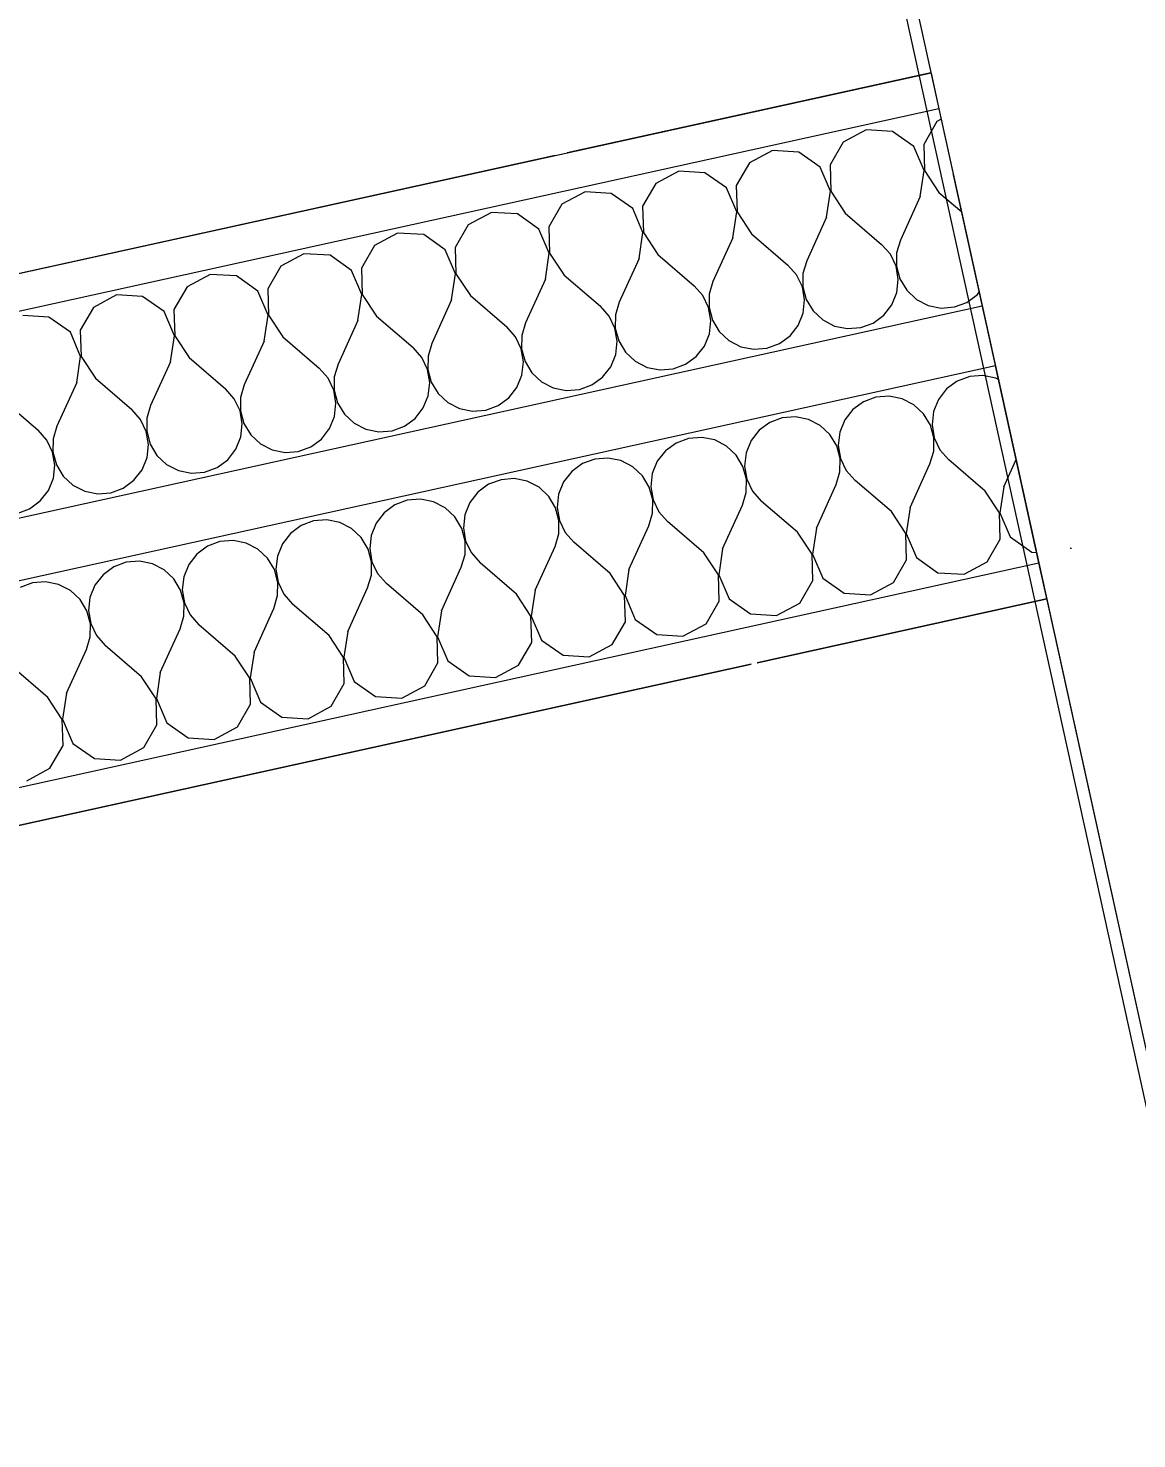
# Model space of a CAD drawing. Header units: millimetres. Extents: x 755110 to 820807, y -116979 to -66610.
# Drawn here: x 779930.1 to 780292, y -108217.1 to -107756.5 of the extents above; entities that cross this region are included whole.
import ezdxf

# ---------------------------------------------------------------- set-up
doc = ezdxf.new("R2010")
doc.units = ezdxf.units.MM
doc.header["$MEASUREMENT"] = 0
doc.linetypes.add('Double Dashed', pattern=[1093.611073, 529.166651, -211.666656, 141.111112, -211.666656])
doc.layers.add('New_Dimensioning - General', color=7, linetype='Continuous')
doc.layers.add('New_Structural - Bearing', color=7, linetype='Continuous')
for name, color, linetype, lineweight in [('New_Dimensioning - General_Pen_No__1', 7, 'Continuous', 13), ('New_INT zoned_Pen_No__19', 255, 'Continuous', 0), ('New_Structural - Bearing_Pen_No__1', 7, 'Continuous', 13)]:
    doc.layers.add(name, color=color, linetype=linetype, lineweight=lineweight)
doc.layers.add('New_Structural - Grid_Pen_No__61', color=7, linetype='Continuous', lineweight=20, true_color=0x6a6a6a)
doc.styles.add('GENERATED_STYLE_1', font='')
doc.styles.get('GENERATED_STYLE_1').set_extended_font_data('Arial')
doc.dimstyles.new('GENERATED_STYLE__1', dxfattribs={"dimtxt": 200, "dimasz": 95, "dimexe": 0.18, "dimexo": 0.0625, "dimgap": 0, "dimtad": 1, "dimdec": 0, "dimzin": 0, "dimdsep": 46, "dimtxsty": 'GENERATED_STYLE_1', "dimblk": 'ARROWHEAD_2', "dimblk1": 'ARROWHEAD_2', "dimblk2": 'ARROWHEAD_2', "dimcen": 0.09, "dimse1": 1, "dimse2": 1, "dimclrd": 7, "dimclre": 7, "dimclrt": 7, "dimadec": 0, "dimazin": 0, "dimtfac": 1, "dimtdec": 4, "dimtmove": 0, "dimatfit": 3, "dimfxl": 0, "dimtolj": 1, "dimtzin": 0, "dimarcsym": 0})

# ---------------------------------------------------------------- blocks, each defined once
blk = doc.blocks.new('*X124')
at = {"layer": 'New_Structural - Bearing_Pen_No__1', "color": 7, "linetype": 'Continuous', "lineweight": 13}
for p, q in [((780237.45, -107870.24), (780233.4, -107871.74)), ((780241.76, -107869.9), (780237.45, -107870.24)), ((780246, -107870.75), (780241.76, -107869.9)), ((780246.88, -107871.2), (780246, -107870.75)), ((780229.91, -107874.29), (780227.26, -107877.7)), ((780233.4, -107871.74), (780229.91, -107874.29)), ((780202.8, -107878.48), (780199.31, -107881.03)), ((780206.85, -107876.97), (780202.8, -107878.48)), ((780211.16, -107876.64), (780206.85, -107876.97)), ((780215.4, -107877.49), (780211.16, -107876.64)), ((780219.24, -107879.47), (780215.4, -107877.49)), ((780222.4, -107882.42), (780219.24, -107879.47)), ((780227.26, -107877.7), (780225.63, -107881.71)), ((780176.25, -107883.71), (780172.2, -107885.22)), ((780180.56, -107883.38), (780176.25, -107883.71)), ((780184.8, -107884.23), (780180.56, -107883.38)), ((780188.64, -107886.2), (780184.8, -107884.23)), ((780196.66, -107884.44), (780195.03, -107888.45)), ((780199.31, -107881.03), (780196.66, -107884.44)), ((780224.63, -107886.12), (780222.4, -107882.42)), ((780225.63, -107881.71), (780225.16, -107886)), ((780168.71, -107887.77), (780166.06, -107891.18)), ((780172.2, -107885.22), (780168.71, -107887.77)), ((780191.8, -107889.16), (780188.64, -107886.2)), ((780194.03, -107892.86), (780191.8, -107889.16)), ((780195.03, -107888.45), (780194.56, -107892.74)), ((780225.76, -107890.29), (780224.63, -107886.12)), ((780225.16, -107886), (780225.89, -107890.27)), ((780141.6, -107891.96), (780138.11, -107894.51)), ((780145.65, -107890.45), (780141.6, -107891.96)), ((780149.96, -107890.11), (780145.65, -107890.45)), ((780154.2, -107890.97), (780149.96, -107890.11)), ((780158.04, -107892.94), (780154.2, -107890.97)), ((780161.2, -107895.9), (780158.04, -107892.94)), ((780166.06, -107891.18), (780164.43, -107895.18)), ((780195.16, -107897.03), (780194.03, -107892.86)), ((780194.56, -107892.74), (780195.29, -107897)), ((780225.71, -107894.61), (780225.76, -107890.29)), ((780225.89, -107890.27), (780227.75, -107894.17)), ((780115.05, -107897.19), (780111, -107898.69)), ((780119.36, -107896.85), (780115.05, -107897.19)), ((780123.6, -107897.71), (780119.36, -107896.85)), ((780127.44, -107899.68), (780123.6, -107897.71)), ((780135.46, -107897.92), (780133.83, -107901.92)), ((780138.11, -107894.51), (780135.46, -107897.92)), ((780163.43, -107899.6), (780161.2, -107895.9)), ((780164.43, -107895.18), (780163.96, -107899.48)), ((780195.11, -107901.35), (780195.16, -107897.03)), ((780195.29, -107897), (780197.15, -107900.91)), ((780224.49, -107898.76), (780225.71, -107894.61)), ((780227.75, -107894.17), (780230.61, -107897.41)), ((780242.48, -107907.63), (780230.61, -107897.41)), ((780248.6, -107906.28), (780252.64, -107897.39)), ((780107.51, -107901.25), (780104.86, -107904.66)), ((780111, -107898.69), (780107.51, -107901.25)), ((780130.6, -107902.64), (780127.44, -107899.68)), ((780132.83, -107906.34), (780130.6, -107902.64)), ((780133.83, -107901.92), (780133.36, -107906.22)), ((780164.56, -107903.77), (780163.43, -107899.6)), ((780163.96, -107899.48), (780164.69, -107903.74)), ((780193.89, -107905.5), (780195.11, -107901.35)), ((780197.15, -107900.91), (780200.01, -107904.15)), ((780218, -107913.02), (780224.49, -107898.76)), ((780080.4, -107905.43), (780076.91, -107907.99)), ((780084.45, -107903.93), (780080.4, -107905.43)), ((780088.76, -107903.59), (780084.45, -107903.93)), ((780093, -107904.44), (780088.76, -107903.59)), ((780096.84, -107906.42), (780093, -107904.44)), ((780100, -107909.37), (780096.84, -107906.42)), ((780104.86, -107904.66), (780103.23, -107908.66)), ((780133.96, -107910.51), (780132.83, -107906.34)), ((780133.36, -107906.22), (780134.09, -107910.48)), ((780164.51, -107908.09), (780164.56, -107903.77)), ((780164.69, -107903.74), (780166.55, -107907.64)), ((780166.55, -107907.64), (780169.4, -107910.89)), ((780187.4, -107919.76), (780193.89, -107905.5)), ((780211.88, -107914.37), (780200.01, -107904.15)), ((780247.2, -107914.77), (780242.48, -107907.63)), ((780248.6, -107906.28), (780247.32, -107914.75)), ((780049.8, -107912.17), (780046.31, -107914.73)), ((780053.85, -107910.67), (780049.8, -107912.17)), ((780058.16, -107910.33), (780053.85, -107910.67)), ((780062.4, -107911.18), (780058.16, -107910.33)), ((780066.24, -107913.16), (780062.4, -107911.18)), ((780074.26, -107911.4), (780072.63, -107915.4)), ((780076.91, -107907.99), (780074.26, -107911.4)), ((780102.23, -107913.08), (780100, -107909.37)), ((780103.23, -107908.66), (780102.76, -107912.96)), ((780133.91, -107914.83), (780133.96, -107910.51)), ((780134.09, -107910.48), (780135.95, -107914.38)), ((780156.8, -107926.5), (780163.28, -107912.24)), ((780163.28, -107912.24), (780164.51, -107908.09)), ((780181.28, -107921.11), (780169.4, -107910.89)), ((780027.56, -107917.07), (780023.25, -107917.41)), ((780031.8, -107917.92), (780027.56, -107917.07)), ((780046.31, -107914.73), (780043.66, -107918.14)), ((780069.4, -107916.11), (780066.24, -107913.16)), ((780071.63, -107919.82), (780069.4, -107916.11)), ((780072.63, -107915.4), (780072.16, -107919.7)), ((780103.36, -107917.25), (780102.23, -107913.08)), ((780102.76, -107912.96), (780103.49, -107917.22)), ((780132.68, -107918.98), (780133.91, -107914.83)), ((780135.95, -107914.38), (780138.8, -107917.63)), ((780216.6, -107921.51), (780211.88, -107914.37)), ((780218, -107913.02), (780216.72, -107921.49)), ((780247.45, -107923.33), (780247.2, -107914.77)), ((780247.32, -107914.75), (780250.68, -107922.62)), ((780015.71, -107921.47), (780013.06, -107924.87)), ((780019.2, -107918.91), (780015.71, -107921.47)), ((780023.25, -107917.41), (780019.2, -107918.91)), ((780035.64, -107919.9), (780031.8, -107917.92)), ((780038.8, -107922.85), (780035.64, -107919.9)), ((780043.66, -107918.14), (780042.03, -107922.14)), ((780072.76, -107923.99), (780071.63, -107919.82)), ((780072.16, -107919.7), (780072.89, -107923.96)), ((780102.08, -107925.72), (780103.31, -107921.57)), ((780103.31, -107921.57), (780103.36, -107917.25)), ((780103.49, -107917.22), (780105.35, -107921.12)), ((780105.35, -107921.12), (780108.2, -107924.37)), ((780126.2, -107933.24), (780132.68, -107918.98)), ((780150.68, -107927.85), (780138.8, -107917.63)), ((780186, -107928.25), (780181.28, -107921.11)), ((780187.4, -107919.76), (780186.12, -107928.23)), ((780216.85, -107930.07), (780216.6, -107921.51)), ((780216.72, -107921.49), (780220.08, -107929.36)), ((779988.6, -107925.65), (779985.11, -107928.2)), ((779992.65, -107924.15), (779988.6, -107925.65)), ((779996.96, -107923.81), (779992.65, -107924.15)), ((780001.2, -107924.66), (779996.96, -107923.81)), ((780005.04, -107926.64), (780001.2, -107924.66)), ((780013.06, -107924.87), (780011.43, -107928.88)), ((780041.03, -107926.56), (780038.8, -107922.85)), ((780042.03, -107922.14), (780041.56, -107926.44)), ((780072.71, -107928.31), (780072.76, -107923.99)), ((780072.89, -107923.96), (780074.75, -107927.86)), ((780095.6, -107939.98), (780102.08, -107925.72)), ((780120.08, -107934.59), (780108.2, -107924.37)), ((780243.17, -107930.75), (780247.45, -107923.33)), ((780250.68, -107922.62), (780257.69, -107927.55)), ((779962.05, -107930.89), (779958, -107932.39)), ((779966.36, -107930.55), (779962.05, -107930.89)), ((779970.6, -107931.4), (779966.36, -107930.55)), ((779985.11, -107928.2), (779982.46, -107931.61)), ((780008.2, -107929.59), (780005.04, -107926.64)), ((780010.43, -107933.29), (780008.2, -107929.59)), ((780011.43, -107928.88), (780010.96, -107933.18)), ((780042.16, -107930.73), (780041.03, -107926.56)), ((780041.56, -107926.44), (780042.29, -107930.7)), ((780042.11, -107935.05), (780042.16, -107930.73)), ((780042.29, -107930.7), (780044.15, -107934.6)), ((780071.48, -107932.45), (780072.71, -107928.31)), ((780074.75, -107927.86), (780077.6, -107931.11)), ((780155.4, -107934.99), (780150.68, -107927.85)), ((780156.8, -107926.5), (780155.52, -107934.96)), ((780186.25, -107936.81), (780186, -107928.25)), ((780186.12, -107928.23), (780189.48, -107936.1)), ((780212.57, -107937.49), (780216.85, -107930.07)), ((780220.08, -107929.36), (780227.09, -107934.29)), ((780235.63, -107934.8), (780243.17, -107930.75)), ((780257.69, -107927.55), (780259.31, -107927.65)), ((779954.51, -107934.94), (779951.86, -107938.35)), ((779958, -107932.39), (779954.51, -107934.94)), ((779974.44, -107933.38), (779970.6, -107931.4)), ((779977.6, -107936.33), (779974.44, -107933.38)), ((779982.46, -107931.61), (779980.83, -107935.62)), ((780011.56, -107937.47), (780010.43, -107933.29)), ((780010.96, -107933.18), (780011.69, -107937.44)), ((780040.88, -107939.19), (780042.11, -107935.05)), ((780044.15, -107934.6), (780047, -107937.85)), ((780065, -107946.72), (780071.48, -107932.45)), ((780089.48, -107941.32), (780077.6, -107931.11)), ((780124.8, -107941.73), (780120.08, -107934.59)), ((780126.2, -107933.24), (780124.92, -107941.7)), ((780155.65, -107943.55), (780155.4, -107934.99)), ((780155.52, -107934.96), (780158.88, -107942.84)), ((780227.09, -107934.29), (780235.63, -107934.8)), ((779931.45, -107937.63), (779927.4, -107939.13)), ((779935.76, -107937.29), (779931.45, -107937.63)), ((779940, -107938.14), (779935.76, -107937.29)), ((779943.84, -107940.12), (779940, -107938.14)), ((779947, -107943.07), (779943.84, -107940.12)), ((779951.86, -107938.35), (779950.23, -107942.36)), ((779979.83, -107940.03), (779977.6, -107936.33)), ((779980.96, -107944.21), (779979.83, -107940.03)), ((779980.83, -107935.62), (779980.36, -107939.92)), ((779980.36, -107939.92), (779981.09, -107944.18)), ((780011.51, -107941.79), (780011.56, -107937.47)), ((780011.69, -107937.44), (780013.55, -107941.34)), ((780034.4, -107953.45), (780040.88, -107939.19)), ((780058.88, -107948.06), (780047, -107937.85)), ((780095.6, -107939.98), (780094.32, -107948.44)), ((780181.97, -107944.23), (780186.25, -107936.81)), ((780189.48, -107936.1), (780196.48, -107941.03)), ((780205.03, -107941.54), (780212.57, -107937.49)), ((779949.23, -107946.77), (779947, -107943.07)), ((779950.23, -107942.36), (779949.76, -107946.66)), ((779980.91, -107948.53), (779980.96, -107944.21)), ((779981.09, -107944.18), (779982.95, -107948.08)), ((780010.28, -107945.93), (780011.51, -107941.79)), ((780013.55, -107941.34), (780016.4, -107944.58)), ((780028.28, -107954.8), (780016.4, -107944.58)), ((780094.2, -107948.47), (780089.48, -107941.32)), ((780125.05, -107950.29), (780124.8, -107941.73)), ((780124.92, -107941.7), (780128.28, -107949.58)), ((780151.37, -107950.97), (780155.65, -107943.55)), ((780158.88, -107942.84), (780165.88, -107947.77)), ((780174.43, -107948.28), (780181.97, -107944.23)), ((780196.48, -107941.03), (780205.03, -107941.54)), ((779950.36, -107950.94), (779949.23, -107946.77)), ((779949.76, -107946.66), (779950.49, -107950.92)), ((779979.68, -107952.67), (779980.91, -107948.53)), ((779982.95, -107948.08), (779985.8, -107951.32)), ((780003.8, -107960.19), (780010.28, -107945.93)), ((780063.6, -107955.21), (780058.88, -107948.06)), ((780065, -107946.72), (780063.72, -107955.18)), ((780094.45, -107957.03), (780094.2, -107948.47)), ((780094.32, -107948.44), (780097.68, -107956.32)), ((780165.88, -107947.77), (780174.43, -107948.28)), ((779950.31, -107955.27), (779950.36, -107950.94)), ((779950.49, -107950.92), (779952.35, -107954.82)), ((779973.2, -107966.93), (779979.68, -107952.67)), ((779997.68, -107961.54), (779985.8, -107951.32)), ((780034.4, -107953.45), (780033.12, -107961.92)), ((780120.77, -107957.7), (780125.05, -107950.29)), ((780128.28, -107949.58), (780135.28, -107954.51)), ((780143.83, -107955.02), (780151.37, -107950.97)), ((779949.08, -107959.41), (779950.31, -107955.27)), ((779952.35, -107954.82), (779955.2, -107958.06)), ((779967.08, -107968.28), (779955.2, -107958.06)), ((780033, -107961.95), (780028.28, -107954.8)), ((780063.85, -107963.77), (780063.6, -107955.21)), ((780063.72, -107955.18), (780067.08, -107963.06)), ((780090.17, -107964.44), (780094.45, -107957.03)), ((780097.68, -107956.32), (780104.68, -107961.25)), ((780113.23, -107961.76), (780120.77, -107957.7)), ((780135.28, -107954.51), (780143.83, -107955.02)), ((779942.6, -107973.67), (779949.08, -107959.41)), ((780002.4, -107968.69), (779997.68, -107961.54)), ((780003.8, -107960.19), (780002.52, -107968.66)), ((780033.25, -107970.51), (780033, -107961.95)), ((780033.12, -107961.92), (780036.48, -107969.8)), ((780067.08, -107963.06), (780074.08, -107967.99)), ((780104.68, -107961.25), (780113.23, -107961.76)), ((779936.48, -107975.02), (779924.6, -107964.8)), ((779973.2, -107966.93), (779971.92, -107975.4)), ((780059.57, -107971.18), (780063.85, -107963.77)), ((780082.63, -107968.5), (780090.17, -107964.44)), ((779971.8, -107975.43), (779967.08, -107968.28)), ((780002.65, -107977.25), (780002.4, -107968.69)), ((780002.52, -107968.66), (780005.88, -107976.53)), ((780028.97, -107977.92), (780033.25, -107970.51)), ((780036.48, -107969.8), (780043.48, -107974.73)), ((780052.03, -107975.24), (780059.57, -107971.18)), ((780074.08, -107967.99), (780082.63, -107968.5)), ((779941.2, -107982.17), (779936.48, -107975.02)), ((779942.6, -107973.67), (779941.32, -107982.14)), ((779972.05, -107983.99), (779971.8, -107975.43)), ((779971.92, -107975.4), (779975.28, -107983.27)), ((780005.88, -107976.53), (780012.88, -107981.46)), ((780043.48, -107974.73), (780052.03, -107975.24)), ((779998.37, -107984.66), (780002.65, -107977.25)), ((780012.88, -107981.46), (780021.43, -107981.98)), ((780021.43, -107981.98), (780028.97, -107977.92)), ((779941.45, -107990.72), (779941.2, -107982.17)), ((779941.32, -107982.14), (779944.68, -107990.01)), ((779967.77, -107991.4), (779972.05, -107983.99)), ((779975.28, -107983.27), (779982.28, -107988.2)), ((779990.83, -107988.72), (779998.37, -107984.66)), ((779937.17, -107998.14), (779941.45, -107990.72)), ((779944.68, -107990.01), (779951.68, -107994.94)), ((779982.28, -107988.2), (779990.83, -107988.72)), ((779951.68, -107994.94), (779960.23, -107995.46)), ((779960.23, -107995.46), (779967.77, -107991.4)), ((779929.63, -108002.2), (779937.17, -107998.14))]:
    blk.add_line(p, q, dxfattribs=at)
blk = doc.blocks.new('*X127')
at = {"layer": 'New_Structural - Bearing_Pen_No__1', "color": 7, "linetype": 'Continuous', "lineweight": 13}
for p, q in [((780226.74, -107787.03), (780222.46, -107794.45)), ((780228.17, -107786.26), (780226.74, -107787.03)), ((780203.68, -107789.72), (780196.14, -107793.77)), ((780212.23, -107790.23), (780203.68, -107789.72)), ((780219.23, -107795.16), (780212.23, -107790.23)), ((780173.08, -107796.45), (780165.54, -107800.51)), ((780181.63, -107796.97), (780173.08, -107796.45)), ((780188.63, -107801.9), (780181.63, -107796.97)), ((780196.14, -107793.77), (780191.86, -107801.19)), ((780222.59, -107803.03), (780219.23, -107795.16)), ((780222.46, -107794.45), (780222.71, -107803.01)), ((780165.54, -107800.51), (780161.26, -107807.93)), ((780191.99, -107809.77), (780188.63, -107801.9)), ((780191.86, -107801.19), (780192.11, -107809.75)), ((780142.48, -107803.19), (780134.94, -107807.25)), ((780151.03, -107803.71), (780142.48, -107803.19)), ((780158.03, -107808.64), (780151.03, -107803.71)), ((780221.31, -107811.5), (780222.59, -107803.03)), ((780222.71, -107803.01), (780227.43, -107810.15)), ((780111.88, -107809.93), (780104.34, -107813.99)), ((780120.43, -107810.45), (780111.88, -107809.93)), ((780127.43, -107815.38), (780120.43, -107810.45)), ((780134.94, -107807.25), (780130.66, -107814.66)), ((780161.39, -107816.51), (780158.03, -107808.64)), ((780161.26, -107807.93), (780161.51, -107816.48)), ((780190.71, -107818.24), (780191.99, -107809.77)), ((780192.11, -107809.75), (780196.83, -107816.89)), ((780227.43, -107810.15), (780234.84, -107816.52)), ((780104.34, -107813.99), (780100.06, -107821.4)), ((780130.79, -107823.25), (780127.43, -107815.38)), ((780130.66, -107814.66), (780130.91, -107823.22)), ((780221.31, -107811.5), (780214.83, -107825.76)), ((780081.28, -107816.67), (780073.74, -107820.73)), ((780089.83, -107817.19), (780081.28, -107816.67)), ((780096.83, -107822.12), (780089.83, -107817.19)), ((780160.11, -107824.98), (780161.39, -107816.51)), ((780161.51, -107816.48), (780166.23, -107823.63)), ((780190.71, -107818.24), (780184.23, -107832.5)), ((780196.83, -107816.89), (780208.71, -107827.11)), ((780050.68, -107823.41), (780043.14, -107827.47)), ((780059.23, -107823.92), (780050.68, -107823.41)), ((780066.23, -107828.85), (780059.23, -107823.92)), ((780073.74, -107820.73), (780069.46, -107828.14)), ((780100.19, -107829.99), (780096.83, -107822.12)), ((780100.06, -107821.4), (780100.31, -107829.96)), ((780129.51, -107831.72), (780130.79, -107823.25)), ((780130.91, -107823.22), (780135.63, -107830.37)), ((780160.11, -107824.98), (780153.63, -107839.24)), ((780166.23, -107823.63), (780178.11, -107833.85)), ((780043.14, -107827.47), (780038.86, -107834.88)), ((780069.59, -107836.73), (780066.23, -107828.85)), ((780069.46, -107828.14), (780069.71, -107836.7)), ((780211.56, -107830.35), (780208.71, -107827.11)), ((780214.83, -107825.76), (780213.6, -107829.91)), ((780012.54, -107834.21), (780008.26, -107841.62)), ((780020.08, -107830.15), (780012.54, -107834.21)), ((780028.63, -107830.66), (780020.08, -107830.15)), ((780035.63, -107835.59), (780028.63, -107830.66)), ((780098.91, -107838.46), (780100.19, -107829.99)), ((780100.31, -107829.96), (780105.03, -107837.11)), ((780129.51, -107831.72), (780123.03, -107845.98)), ((780135.63, -107830.37), (780147.51, -107840.59)), ((780180.96, -107837.09), (780178.11, -107833.85)), ((780184.23, -107832.5), (780183, -107836.64)), ((780213.42, -107834.25), (780211.56, -107830.35)), ((780213.6, -107829.91), (780213.55, -107834.23)), ((779989.48, -107836.89), (779981.94, -107840.95)), ((779998.03, -107837.4), (779989.48, -107836.89)), ((780005.03, -107842.33), (779998.03, -107837.4)), ((780038.99, -107843.47), (780035.63, -107835.59)), ((780038.86, -107834.88), (780039.11, -107843.44)), ((780068.31, -107845.19), (780069.59, -107836.73)), ((780069.71, -107836.7), (780074.43, -107843.85)), ((780098.91, -107838.46), (780092.43, -107852.72)), ((780105.03, -107837.11), (780116.91, -107847.33)), ((780182.82, -107840.99), (780180.96, -107837.09)), ((780183, -107836.64), (780182.95, -107840.97)), ((780214.15, -107838.52), (780213.42, -107834.25)), ((780213.55, -107834.23), (780214.68, -107838.4)), ((780213.68, -107842.81), (780214.15, -107838.52)), ((780214.68, -107838.4), (780216.91, -107842.1)), ((779981.94, -107840.95), (779977.66, -107848.36)), ((780008.39, -107850.21), (780005.03, -107842.33)), ((780008.26, -107841.62), (780008.51, -107850.18)), ((780150.36, -107843.83), (780147.51, -107840.59)), ((780152.4, -107843.38), (780152.35, -107847.71)), ((780153.63, -107839.24), (780152.4, -107843.38)), ((780183.55, -107845.26), (780182.82, -107840.99)), ((780182.95, -107840.97), (780184.08, -107845.14)), ((780212.05, -107846.82), (780213.68, -107842.81)), ((780216.91, -107842.1), (780220.07, -107845.05)), ((780240, -107843.49), (780240.6, -107842.71)), ((779951.34, -107847.68), (779947.06, -107855.1)), ((779958.88, -107843.63), (779951.34, -107847.68)), ((779967.43, -107844.14), (779958.88, -107843.63)), ((779974.43, -107849.07), (779967.43, -107844.14)), ((780037.71, -107851.93), (780038.99, -107843.47)), ((780039.11, -107843.44), (780043.83, -107850.59)), ((780068.31, -107845.19), (780061.83, -107859.46)), ((780074.43, -107843.85), (780086.31, -107854.07)), ((780119.76, -107850.57), (780116.91, -107847.33)), ((780123.03, -107845.98), (780121.8, -107850.12)), ((780152.22, -107847.73), (780150.36, -107843.83)), ((780152.95, -107851.99), (780152.22, -107847.73)), ((780152.35, -107847.71), (780153.48, -107851.88)), ((780183.08, -107849.55), (780183.55, -107845.26)), ((780184.08, -107845.14), (780186.31, -107848.84)), ((780209.4, -107850.23), (780212.05, -107846.82)), ((780220.07, -107845.05), (780223.91, -107847.03)), ((780223.91, -107847.03), (780228.15, -107847.88)), ((780228.15, -107847.88), (780232.46, -107847.55)), ((780232.46, -107847.55), (780236.51, -107846.04)), ((780236.51, -107846.04), (780240, -107843.49)), ((779936.83, -107850.88), (779928.28, -107850.37)), ((779943.83, -107855.81), (779936.83, -107850.88)), ((779977.79, -107856.95), (779974.43, -107849.07)), ((779977.66, -107848.36), (779977.91, -107856.92)), ((780007.11, -107858.67), (780008.39, -107850.21)), ((780008.51, -107850.18), (780013.23, -107857.33)), ((780037.71, -107851.93), (780031.23, -107866.2)), ((780043.83, -107850.59), (780055.71, -107860.8)), ((780121.62, -107854.47), (780119.76, -107850.57)), ((780121.8, -107850.12), (780121.75, -107854.44)), ((780152.48, -107856.29), (780152.95, -107851.99)), ((780153.48, -107851.88), (780155.71, -107855.58)), ((780181.45, -107853.56), (780183.08, -107849.55)), ((780186.31, -107848.84), (780189.47, -107851.79)), ((780189.47, -107851.79), (780193.31, -107853.77)), ((780205.91, -107852.78), (780209.4, -107850.23)), ((779947.19, -107863.68), (779943.83, -107855.81)), ((779947.06, -107855.1), (779947.31, -107863.66)), ((779976.51, -107865.41), (779977.79, -107856.95)), ((779977.91, -107856.92), (779982.63, -107864.06)), ((780089.16, -107857.31), (780086.31, -107854.07)), ((780091.2, -107856.86), (780091.15, -107861.18)), ((780092.43, -107852.72), (780091.2, -107856.86)), ((780122.35, -107858.73), (780121.62, -107854.47)), ((780121.75, -107854.44), (780122.88, -107858.62)), ((780150.85, -107860.3), (780152.48, -107856.29)), ((780155.71, -107855.58), (780158.87, -107858.53)), ((780175.31, -107859.52), (780178.8, -107856.97)), ((780178.8, -107856.97), (780181.45, -107853.56)), ((780193.31, -107853.77), (780197.55, -107854.62)), ((780197.55, -107854.62), (780201.86, -107854.28)), ((780201.86, -107854.28), (780205.91, -107852.78)), ((780007.11, -107858.67), (780000.63, -107872.93)), ((780013.23, -107857.33), (780025.11, -107867.54)), ((780058.56, -107864.05), (780055.71, -107860.8)), ((780061.83, -107859.46), (780060.6, -107863.6)), ((780091.02, -107861.21), (780089.16, -107857.31)), ((780091.75, -107865.47), (780091.02, -107861.21)), ((780091.15, -107861.18), (780092.28, -107865.36)), ((780121.88, -107863.03), (780122.35, -107858.73)), ((780122.88, -107858.62), (780125.11, -107862.32)), ((780148.2, -107863.71), (780150.85, -107860.3)), ((780158.87, -107858.53), (780162.71, -107860.51)), ((780162.71, -107860.51), (780166.95, -107861.36)), ((780166.95, -107861.36), (780171.26, -107861.02)), ((780171.26, -107861.02), (780175.31, -107859.52)), ((779945.91, -107872.15), (779947.19, -107863.68)), ((779947.31, -107863.66), (779952.03, -107870.8)), ((779976.51, -107865.41), (779970.03, -107879.67)), ((779982.63, -107864.06), (779994.51, -107874.28)), ((780031.23, -107866.2), (780030, -107870.34)), ((780060.42, -107867.95), (780058.56, -107864.05)), ((780060.6, -107863.6), (780060.55, -107867.92)), ((780091.28, -107869.77), (780091.75, -107865.47)), ((780092.28, -107865.36), (780094.51, -107869.06)), ((780120.25, -107867.04), (780121.88, -107863.03)), ((780125.11, -107862.32), (780128.27, -107865.27)), ((780128.27, -107865.27), (780132.11, -107867.25)), ((780140.66, -107867.76), (780144.71, -107866.26)), ((780144.71, -107866.26), (780148.2, -107863.71)), ((779952.03, -107870.8), (779963.91, -107881.02)), ((780027.96, -107870.79), (780025.11, -107867.54)), ((780029.82, -107874.69), (780027.96, -107870.79)), ((780030, -107870.34), (780029.95, -107874.66)), ((780061.15, -107872.21), (780060.42, -107867.95)), ((780060.55, -107867.92), (780061.68, -107872.09)), ((780089.65, -107873.78), (780091.28, -107869.77)), ((780094.51, -107869.06), (780097.67, -107872.01)), ((780114.11, -107873), (780117.6, -107870.45)), ((780117.6, -107870.45), (780120.25, -107867.04)), ((780132.11, -107867.25), (780136.35, -107868.1)), ((780136.35, -107868.1), (780140.66, -107867.76)), ((779945.91, -107872.15), (779939.43, -107886.41)), ((779997.36, -107877.53), (779994.51, -107874.28)), ((780000.63, -107872.93), (779999.4, -107877.08)), ((780030.55, -107878.95), (780029.82, -107874.69)), ((780029.95, -107874.66), (780031.08, -107878.83)), ((780060.68, -107876.51), (780061.15, -107872.21)), ((780061.68, -107872.09), (780063.91, -107875.8)), ((780087, -107877.18), (780089.65, -107873.78)), ((780097.67, -107872.01), (780101.51, -107873.99)), ((780101.51, -107873.99), (780105.75, -107874.84)), ((780105.75, -107874.84), (780110.06, -107874.5)), ((780110.06, -107874.5), (780114.11, -107873)), ((779921.43, -107877.54), (779933.31, -107887.76)), ((779970.03, -107879.67), (779968.8, -107883.82)), ((779999.22, -107881.43), (779997.36, -107877.53)), ((779999.4, -107877.08), (779999.35, -107881.4)), ((780030.08, -107883.25), (780030.55, -107878.95)), ((780031.08, -107878.83), (780033.31, -107882.54)), ((780059.05, -107880.51), (780060.68, -107876.51)), ((780063.91, -107875.8), (780067.07, -107878.75)), ((780067.07, -107878.75), (780070.91, -107880.73)), ((780079.46, -107881.24), (780083.51, -107879.74)), ((780083.51, -107879.74), (780087, -107877.18)), ((779966.76, -107884.27), (779963.91, -107881.02)), ((779968.62, -107888.17), (779966.76, -107884.27)), ((779968.8, -107883.82), (779968.75, -107888.14)), ((779999.95, -107885.69), (779999.22, -107881.43)), ((779999.35, -107881.4), (780000.48, -107885.57)), ((780028.45, -107887.25), (780030.08, -107883.25)), ((780033.31, -107882.54), (780036.47, -107885.49)), ((780052.91, -107886.48), (780056.4, -107883.92)), ((780056.4, -107883.92), (780059.05, -107880.51)), ((780070.91, -107880.73), (780075.15, -107881.58)), ((780075.15, -107881.58), (780079.46, -107881.24)), ((779936.16, -107891.01), (779933.31, -107887.76)), ((779939.43, -107886.41), (779938.2, -107890.56)), ((779969.35, -107892.43), (779968.62, -107888.17)), ((779968.75, -107888.14), (779969.88, -107892.31)), ((779999.48, -107889.99), (779999.95, -107885.69)), ((780000.48, -107885.57), (780002.71, -107889.28)), ((780002.71, -107889.28), (780005.87, -107892.23)), ((780025.8, -107890.66), (780028.45, -107887.25)), ((780036.47, -107885.49), (780040.31, -107887.47)), ((780040.31, -107887.47), (780044.55, -107888.32)), ((780044.55, -107888.32), (780048.86, -107887.98)), ((780048.86, -107887.98), (780052.91, -107886.48)), ((779938.02, -107894.91), (779936.16, -107891.01)), ((779938.2, -107890.56), (779938.15, -107894.88)), ((779968.88, -107896.73), (779969.35, -107892.43)), ((779969.88, -107892.31), (779972.11, -107896.01)), ((779995.2, -107897.4), (779997.85, -107893.99)), ((779997.85, -107893.99), (779999.48, -107889.99)), ((780005.87, -107892.23), (780009.71, -107894.21)), ((780018.26, -107894.72), (780022.31, -107893.22)), ((780022.31, -107893.22), (780025.8, -107890.66)), ((779938.75, -107899.17), (779938.02, -107894.91)), ((779938.15, -107894.88), (779939.28, -107899.05)), ((779967.25, -107900.73), (779968.88, -107896.73)), ((779972.11, -107896.01), (779975.27, -107898.97)), ((779991.71, -107899.96), (779995.2, -107897.4)), ((780009.71, -107894.21), (780013.95, -107895.06)), ((780013.95, -107895.06), (780018.26, -107894.72)), ((779938.28, -107903.46), (779938.75, -107899.17)), ((779939.28, -107899.05), (779941.51, -107902.75)), ((779941.51, -107902.75), (779944.67, -107905.71)), ((779964.6, -107904.14), (779967.25, -107900.73)), ((779975.27, -107898.97), (779979.11, -107900.94)), ((779979.11, -107900.94), (779983.35, -107901.8)), ((779983.35, -107901.8), (779987.66, -107901.46)), ((779987.66, -107901.46), (779991.71, -107899.96)), ((779934, -107910.88), (779936.65, -107907.47)), ((779936.65, -107907.47), (779938.28, -107903.46)), ((779944.67, -107905.71), (779948.51, -107907.68)), ((779948.51, -107907.68), (779952.75, -107908.54)), ((779957.06, -107908.2), (779961.11, -107906.69)), ((779961.11, -107906.69), (779964.6, -107904.14)), ((779930.51, -107913.43), (779934, -107910.88)), ((779952.75, -107908.54), (779957.06, -107908.2)), ((779926.46, -107914.94), (779930.51, -107913.43))]:
    blk.add_line(p, q, dxfattribs=at)
blk = doc.blocks.new('*D162')
at = {"layer": 'New_Dimensioning - General_Pen_No__1', "color": 7, "linetype": 'Continuous', "lineweight": 13}
for p, q in [((780976.36, -111183.57), (780936.04, -111000.46)), ((780978, -111023.22), (780934.4, -111160.81)), ((780077.13, -111285.62), (780956.2, -111092.02)), ((780097.29, -111377.17), (780056.96, -111194.06)), ((780098.93, -111216.82), (780055.33, -111354.41))]:
    blk.add_line(p, q, dxfattribs=at)
at = {"layer": 'New_Dimensioning - General_Pen_No__1', "color": 7, "lineweight": 13, "insert": (780285.73, -111198.72), "char_height": 200, "attachment_point": 7, "rotation": 12.42, "style": 'GENERATED_STYLE_1'}
blk.add_mtext('\\A1;{\\pql;\\fArial|b0|i0|c0|p34;900}', dxfattribs=at)
blk = doc.blocks.new('ARROWHEAD_2')
at = {"color": 0, "linetype": 'Continuous', "lineweight": 0}
for p, q in [((-0.3781, -0.655), (0.3781, 0.655)), ((0, 0), (-1, 0))]:
    blk.add_line(p, q, dxfattribs=at)
blk = doc.blocks.new('*D163')
at = {"layer": 'New_Dimensioning - General_Pen_No__1', "color": 7, "linetype": 'Continuous', "lineweight": 13}
for p, q in [((781443.18, -111080.77), (781402.85, -110897.65)), ((781401.22, -111058.01), (781444.81, -110920.41)), ((781423.01, -110989.21), (781482.71, -110976.06)), ((780956.2, -111092.02), (781423.01, -110989.21)), ((780976.36, -111183.57), (780936.04, -111000.46)), ((780978, -111023.22), (780934.4, -111160.81)), ((780077.13, -111285.62), (780956.2, -111092.02))]:
    blk.add_line(p, q, dxfattribs=at)
at = {"layer": 'New_Dimensioning - General_Pen_No__1', "color": 7, "lineweight": 13, "insert": (781449.69, -110942.38), "char_height": 200, "attachment_point": 7, "rotation": 12.42, "style": 'GENERATED_STYLE_1'}
blk.add_mtext('\\A1;{\\pql;\\fArial|b0|i0|c0|p34;478}', dxfattribs=at)
blk = doc.blocks.new('*D165')
at = {"layer": 'New_Dimensioning - General_Pen_No__1', "color": 7, "linetype": 'Continuous', "lineweight": 13}
for p, q in [((781615.21, -111861.92), (781574.88, -111678.81)), ((781573.25, -111839.16), (781616.85, -111701.57)), ((781595.05, -111770.37), (781654.74, -111757.22)), ((777025.26, -112776.77), (781595.05, -111770.37)), ((777045.42, -112868.33), (777005.1, -112685.22)), ((777047.06, -112707.97), (777003.46, -112845.57)), ((774658.28, -113298.05), (777025.26, -112776.77))]:
    blk.add_line(p, q, dxfattribs=at)
at = {"layer": 'New_Dimensioning - General_Pen_No__1', "color": 7, "lineweight": 13, "insert": (778967.61, -112308.05), "char_height": 200, "attachment_point": 7, "rotation": 12.42, "style": 'GENERATED_STYLE_1'}
blk.add_mtext('\\A1;{\\pql;\\fArial|b0|i0|c0|p34;4\xa0679}', dxfattribs=at)
blk = doc.blocks.new('*D167')
at = {"layer": 'New_Dimensioning - General_Pen_No__1', "color": 7, "linetype": 'Continuous', "lineweight": 13}
for p, q in [((781306.88, -103183.99), (779220.64, -93711)), ((781398.44, -103163.83), (781215.32, -103204.15)), ((781238.08, -103162.19), (781375.68, -103205.79)), ((782511.31, -108652.93), (781306.88, -103183.99)), ((782602.86, -108632.77), (782419.75, -108673.1)), ((782442.51, -108631.14), (782580.11, -108674.73)), ((782524.46, -108712.63), (782511.31, -108652.93))]:
    blk.add_line(p, q, dxfattribs=at)
at = {"layer": 'New_Dimensioning - General_Pen_No__1', "color": 7, "lineweight": 13, "insert": (781943.57, -106261), "char_height": 200, "attachment_point": 7, "rotation": 102.42, "style": 'GENERATED_STYLE_1'}
blk.add_mtext('\\A1;{\\pql;\\fArial|b0|i0|c0|p34;5\xa0600}', dxfattribs=at)
blk = doc.blocks.new('*D170')
at = {"layer": 'New_Dimensioning - General_Pen_No__1', "color": 7, "linetype": 'Continuous', "lineweight": 13}
for p, q in [((781169.76, -106280.96), (781145.02, -106168.65)), ((781100.96, -106259.16), (781238.55, -106302.76)), ((781261.31, -106260.8), (781078.2, -106301.12)), ((781730.03, -108824.99), (781169.76, -106280.96)), ((781821.59, -108804.83), (781638.47, -108845.16)), ((781661.23, -108803.2), (781798.83, -108846.79))]:
    blk.add_line(p, q, dxfattribs=at)
at = {"layer": 'New_Dimensioning - General_Pen_No__1', "color": 7, "lineweight": 13, "char_height": 200, "attachment_point": 7, "rotation": 102.42, "style": 'GENERATED_STYLE_1'}
for s, insert in [('\\A1;{\\pql;\\fArial|b0|i0|c0|p34;115}', (781232.06, -106749.86)), ('\\A1;{\\pql;\\fArial|b0|i0|c0|p34;2\xa0605}', (781484.37, -107895.52))]:
    blk.add_mtext(s, dxfattribs=dict(at, insert=insert))
blk = doc.blocks.new('*D171')
at = {"layer": 'New_Dimensioning - General_Pen_No__1', "color": 7, "linetype": 'Continuous', "lineweight": 13}
for p, q in [((781145.02, -106168.65), (780525.6, -103356.05)), ((781236.58, -106148.49), (781053.47, -106188.81)), ((781076.22, -106146.85), (781213.82, -106190.45)), ((781169.76, -106280.96), (781145.02, -106168.65)), ((781100.96, -106259.16), (781238.55, -106302.76)), ((781261.31, -106260.8), (781078.2, -106301.12)), ((781730.03, -108824.99), (781169.76, -106280.96))]:
    blk.add_line(p, q, dxfattribs=at)
blk = doc.blocks.new('*D181')
at = {"layer": 'New_Dimensioning - General_Pen_No__1', "color": 7, "linetype": 'Continuous', "lineweight": 13}
for p, q in [((779709.14, -94069.32), (779695.99, -94009.62)), ((779800.69, -94049.15), (779617.58, -94089.48)), ((779777.93, -94091.11), (779640.34, -94047.52)), ((783004.75, -109033.72), (779709.14, -94069.32)), ((782935.96, -109011.92), (783073.55, -109055.51)), ((783096.31, -109013.55), (782913.2, -109053.88)), ((783017.9, -109093.41), (783004.75, -109033.72))]:
    blk.add_line(p, q, dxfattribs=at)
at = {"layer": 'New_Dimensioning - General_Pen_No__1', "color": 7, "lineweight": 13, "insert": (781407.75, -101968.17), "char_height": 200, "attachment_point": 7, "rotation": 102.42, "style": 'GENERATED_STYLE_1'}
blk.add_mtext('\\A1;{\\pql;\\fArial|b0|i0|c0|p34;15\xa0323}', dxfattribs=at)

msp = doc.modelspace()

# ---------------------------------------------------------------- hatches: boundary and pattern name
at = {"layer": 'New_Structural - Bearing', "linetype": 'Continuous', "lineweight": 0, "true_color": 0x000000}
h = msp.add_hatch(dxfattribs=at)
h.set_pattern_fill('Lightweight_Concrete_0001', color=18, style=0, pattern_type=2)
h.set_pattern_definition([(0, (0, 0), (0, 779.4229), [48.75, -401.25]), (0, (225, 389.7), (0, 779.4229), [48.75, -401.25]), (60, (0, 0), (-675, 389.7114), [48.75, -401.25]), (60, (450, 0), (-675, 389.7114), [48.75, -401.25]), (120, (48.75, 0), (675, 389.7114), [48.75, -401.25]), (120, (498.75, 0), (675, 389.7114), [48.75, -401.25]), (0, (0, 75), (0, 150), [0, -150, 0, -225]), (45, (75, 75), (-106.066017, 106.066017), [0, -112.5, 0, -187.5])])
h.paths.add_polyline_path([(780126.05, -106439.14), (779940.49, -106480), (780515.82, -109092.4), (780701.38, -109051.54)])

# ---------------------------------------------------------------- linework, layer by layer
at = {"layer": 'New_INT zoned_Pen_No__19', "color": 255, "linetype": 'Continuous', "lineweight": 0, "flags": 128}
msp.add_lwpolyline([(778556.47, -109523.13), (780511.87, -109092.49), (779952.83, -106554.08), (777997.44, -106984.72)], close=True, dxfattribs=at)
at = {"layer": 'New_Structural - Bearing_Pen_No__1', "color": 7, "linetype": 'Continuous', "lineweight": 13}
for p, q in [((780224.85, -107771.16), (779345.77, -107964.76)), ((780227.43, -107782.88), (779348.35, -107976.48)), ((779380.98, -108124.63), (780260.05, -107931.03)), ((780168.04, -107963.58), (780262.64, -107942.75)), ((779383.56, -108136.35), (780166.08, -107964.01))]:
    msp.add_line(p, q, dxfattribs=at)
at = {"layer": 'New_Structural - Bearing_Pen_No__1', "color": 7, "linetype": 'Continuous', "lineweight": 13, "flags": 128}
for points in [[(779940.49, -106480), (780515.82, -109092.4)], [(780224.82, -107771.06), (780105.99, -107797.23)], [(780224.82, -107771.06), (780224.85, -107771.16)], [(780224.85, -107771.16), (780227.43, -107782.88)], [(780227.43, -107782.88), (780241.58, -107847.14)], [(780102.16, -107798.08), (779345.75, -107964.66)], [(779362.51, -108040.74), (780241.58, -107847.14)], [(780245.9, -107866.77), (779366.83, -108060.37)], [(780260.05, -107931.03), (780245.9, -107866.77)], [(780262.64, -107942.75), (780260.05, -107931.03)], [(780168.05, -107963.68), (780262.66, -107942.85)], [(780262.66, -107942.85), (780262.64, -107942.75)], [(779383.58, -108136.45), (780166.09, -107964.11)]]:
    msp.add_lwpolyline(points, dxfattribs=at)
at = {"layer": 'New_Structural - Grid_Pen_No__61', "color": 251, "linetype": 'Double Dashed', "lineweight": 20, "true_color": 0x6a6a6a}
msp.add_line((781051.61, -111525.22), (775891.36, -88094.15), dxfattribs=at)

# ---------------------------------------------------------------- block references
at = {"layer": 'New_Structural - Bearing', "color": 7, "lineweight": 35}
for name in ['*X127', '*X124']:
    msp.add_blockref(name, (0, 0), dxfattribs=at)

# ---------------------------------------------------------------- dimensions: what is measured, and where the dimension line sits
at = {"layer": 'New_Dimensioning - General', "color": 7, "linetype": 'Continuous', "lineweight": 13}
for base, p1, p2, angle, picture, middle, turn in [((781306.88, -103183.99), (782238.84, -108712.94), (780896.75, -103274.31), 102.42, '*D167', (781772.03, -105947.02), 102.42), ((779709.14, -94069.32), (781085.44, -109456.41), (777884.55, -94471.15), 102.42, '*D181', (781219.8, -101579.74), 102.42), ((781145.02, -106168.65), (778138.1, -106948.62), (778113.37, -106836.31), 102.42, '*D171', (781085.21, -106548.01), 102.42), ((781595.05, -111770.37), (775215.95, -104561.24), (781085.44, -109456.41), 12.42, '*D165', (779281.59, -112136.5), 12.42), ((781169.76, -106280.96), (778464.97, -109544.06), (778138.1, -106948.62), 102.42, '*D170', (781312.83, -107581.54), 102.42), ((781423.01, -110989.21), (779965.01, -106591.33), (780431.83, -106488.53), 12.42, '*D163', (781651.54, -110795.53), 12.42), ((780956.2, -111092.02), (779507.71, -108700.04), (779965.01, -106591.33), 12.42, '*D162', (780487.58, -111051.87), 12.42)]:
    dim = msp.add_linear_dim(base=base, p1=p1, p2=p2, angle=angle, dimstyle='GENERATED_STYLE__1', dxfattribs=at)
    dim.commit()
    dim.dimension.update_dxf_attribs({"geometry": picture, "text_midpoint": middle, "dimtype": 160, "text_rotation": turn})

doc.saveas('drawing.dxf')
